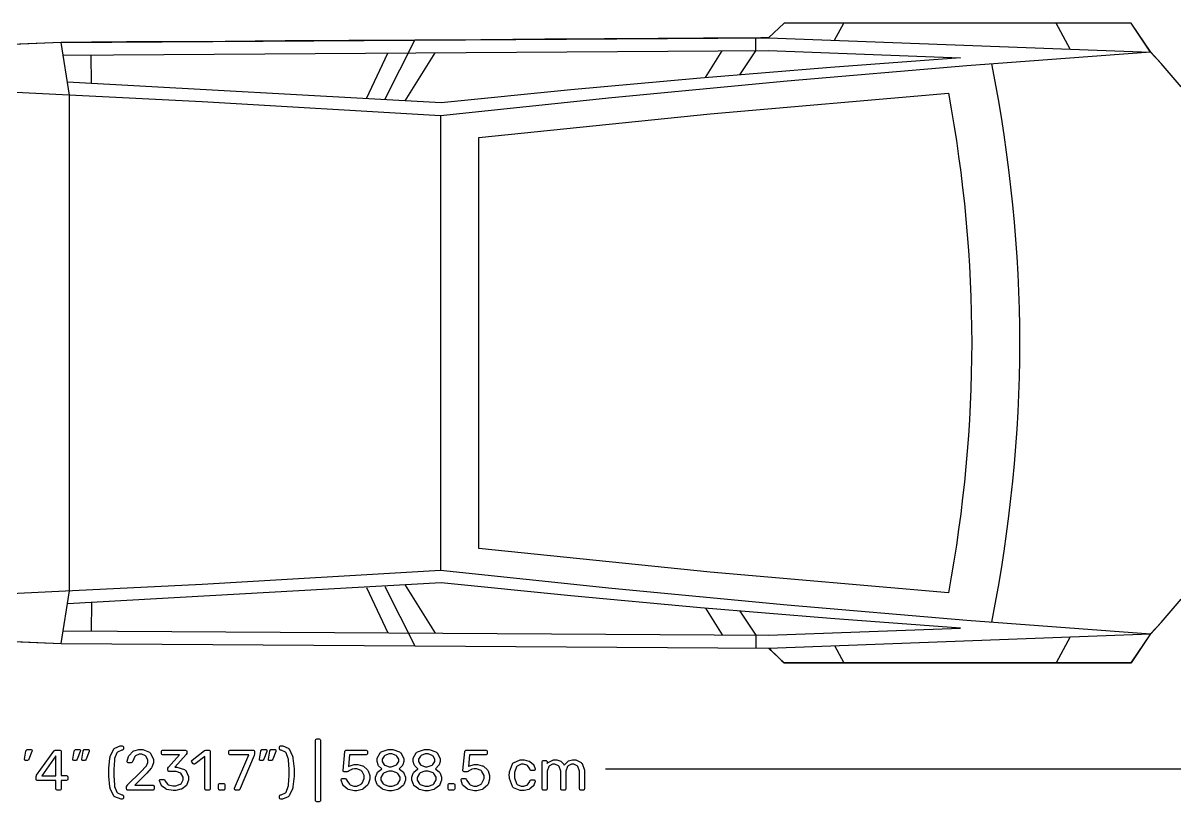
# Model space of a CAD drawing. Header units: millimetres. Extents: x 1207 to 16421, y -1609 to 10563.
# Drawn here: x 10348 to 11170, y 384 to 940 of the extents above; entities that cross this region are included whole.
import ezdxf

# ---------------------------------------------------------------- set-up
doc = ezdxf.new("R2010")
doc.units = ezdxf.units.MM
doc.layers.add('blueprint import', color=6, linetype='Continuous')

msp = doc.modelspace()

# ---------------------------------------------------------------- linework, layer by layer
at = {"layer": 'blueprint import'}
for points in [[(11174.232, 894.082), (11167.116, 902.389), (11159.847, 910.649), (11152.434, 918.863), (11138.399, 939.553), (10891.028, 939.553), (10879.989, 928.995), (10878.564, 928.995), (10874.309, 928.963), (10858.295, 928.865), (10833.423, 928.702), (10801.157, 928.489), (10762.979, 928.242), (10720.359, 927.97), (10674.792, 927.677), (10627.753, 927.369), (10580.7, 927.064), (10535.135, 926.769), (10492.527, 926.498), (10454.349, 926.25), (10422.085, 926.039), (10397.21, 925.872), (10381.198, 925.779), (10375.543, 925.731), (10375.543, 925.731), (10297.736, 922.503)], [(10375.543, 925.685), (10879.965, 928.971), (11152.41, 918.839), (11138.399, 939.54), (10891.028, 939.54), (10879.989, 928.971)], [(10927.004, 927.227), (10933.698, 939.54)], [(11095.119, 920.959), (11085.033, 939.54)], [(10859.403, 902.685), (10870.962, 919.782), (10870.962, 928.902)], [(9902.354, 516.47), (10375.543, 496.98), (10381.446, 534.523), (10381.446, 888.155), (10375.543, 925.685), (9902.354, 906.208)], [(10606.39, 885.031), (10627.753, 927.345)], [(11174.221, 894.082), (11167.092, 902.389), (11159.821, 910.649), (11152.41, 918.839), (11021.389, 908.998), (10893.315, 898.137), (10768.128, 886.256), (10645.901, 873.342), (10476.103, 883.455), (10295.566, 892.314)], [(10376.965, 916.6), (10879.834, 919.852), (11016.82, 914.763), (10924.035, 907.928), (10831.394, 900.28), (10738.883, 891.819), (10646.49, 882.523), (10379.969, 897.45)], [(10397.093, 896.616), (10396.962, 916.73)], [(10593.204, 885.822), (10608.381, 918.084)], [(10620.848, 884.123), (10642.142, 918.32)], [(10835.036, 900.597), (10846.867, 919.628)], [(11039.24, 512.252), (11041.634, 524.931), (11043.897, 537.574), (11045.984, 550.171), (11047.926, 562.755), (11049.718, 575.305), (11051.344, 587.819), (11052.815, 600.31), (11054.124, 612.777), (11055.302, 625.196), (11056.303, 637.593), (11057.154, 649.951), (11057.86, 662.301), (11058.403, 674.603), (11058.792, 686.872), (11059.016, 699.137), (11059.109, 711.345), (11059.016, 723.54), (11058.792, 735.805), (11058.403, 748.074), (11057.86, 760.376), (11057.154, 772.726), (11056.303, 785.084), (11055.302, 797.483), (11054.124, 809.902), (11052.815, 822.369), (11051.344, 834.858), (11049.718, 847.362), (11047.926, 859.922), (11045.984, 872.508), (11043.897, 885.105), (11041.634, 897.746), (11039.24, 910.412)], [(10645.901, 873.342), (10645.901, 549.335)], [(10295.566, 530.374), (10476.103, 539.225), (10645.901, 549.335), (10768.128, 536.421), (10893.315, 524.543), (11021.389, 513.678), (11152.41, 503.839), (11159.821, 512.028), (11167.092, 520.288), (11174.221, 528.595)], [(10376.965, 506.078), (10879.834, 502.825), (11016.82, 507.915), (10924.035, 514.75), (10831.394, 522.397), (10738.883, 530.859), (10646.49, 540.154), (10379.969, 525.225)], [(10593.204, 536.844), (10608.381, 504.593)], [(10606.39, 537.646), (10627.753, 495.331)], [(10620.848, 538.541), (10642.142, 504.357)], [(10297.712, 500.197), (10375.517, 496.98), (10879.943, 493.705), (10880.364, 493.705), (10881.674, 492.055), (10885.479, 488.426), (10889.274, 484.797), (10891.007, 483.135), (10891.007, 483.135), (11138.399, 483.135), (11152.434, 503.839), (11159.847, 512.051), (11167.116, 520.312), (11174.232, 528.619)], [(10397.093, 526.085), (10396.962, 505.948)], [(10835.036, 522.08), (10846.867, 503.049)], [(10859.403, 519.993), (10870.962, 502.896), (10870.962, 493.775)], [(10375.543, 496.98), (10879.965, 493.705), (11152.41, 503.839), (11138.399, 483.135), (10891.028, 483.135), (10879.989, 493.705)], [(11095.119, 501.718), (11085.033, 483.135)], [(10927.004, 495.449), (10933.698, 483.135)], [(11225.395, 407.415), (10763.745, 407.415)]]:
    msp.add_lwpolyline(points, dxfattribs=at)
for points in [[(11008.227, 533.05), (10838.181, 547.956), (10673.341, 564.675), (10673.341, 858), (10838.181, 874.721), (11008.227, 889.629), (11010.232, 878.268), (11012.117, 866.933), (11013.859, 855.645), (11015.486, 844.356), (11016.982, 833.114), (11018.316, 821.907), (11019.552, 810.713), (11020.646, 799.555), (11021.613, 788.433), (11022.451, 777.343), (11023.157, 766.256), (11023.746, 755.213), (11024.195, 744.198), (11024.512, 733.227), (11024.714, 722.281), (11024.784, 711.345), (11024.714, 700.399), (11024.512, 689.45), (11024.195, 678.48), (11023.746, 667.464), (11023.157, 656.422), (11022.451, 645.358), (11021.613, 634.244), (11020.646, 623.111), (11019.552, 611.965), (11018.316, 600.781), (11016.982, 589.563), (11015.486, 578.321), (11013.859, 567.056), (11012.117, 555.744), (11010.232, 544.409), (11008.227, 533.05)], [(10557.18, 384.201), (10557.135, 384.249), (10556.933, 384.732), (10556.933, 384.885), (10556.933, 427.953), (10556.933, 428.13), (10557.135, 428.602), (10557.18, 428.637), (10557.217, 428.684), (10557.678, 428.908), (10557.841, 428.908), (10559.361, 428.908), (10559.528, 428.908), (10559.987, 428.684), (10560.034, 428.637), (10560.08, 428.602), (10560.306, 428.118), (10560.306, 427.953), (10560.306, 384.885), (10560.306, 384.72), (10560.08, 384.249), (10560.034, 384.201), (10559.987, 384.166), (10559.515, 383.931), (10559.361, 383.931), (10557.841, 383.931), (10557.678, 383.931), (10557.217, 384.166), (10557.18, 384.201)], [(10349.545, 413.813), (10349.512, 413.86), (10349.415, 414.39), (10349.428, 414.45), (10350.336, 420.153), (10350.359, 420.353), (10351.183, 421.331), (10351.467, 421.331), (10354.069, 421.331), (10354.188, 421.331), (10354.508, 421.166), (10354.543, 421.131), (10354.564, 421.095), (10354.718, 420.742), (10354.718, 420.624), (10354.718, 420.471), (10354.625, 420.023), (10354.612, 419.976), (10352.479, 414.473), (10352.444, 414.402), (10352.067, 413.848), (10352.034, 413.801), (10351.986, 413.766), (10351.467, 413.566), (10351.3, 413.566), (10350.04, 413.566), (10349.981, 413.577), (10349.558, 413.778), (10349.545, 413.813)], [(10371.983, 392.662), (10371.933, 392.709), (10371.712, 393.192), (10371.712, 393.345), (10371.712, 399.296), (10358.478, 399.296), (10358.302, 399.296), (10357.839, 399.532), (10357.796, 399.567), (10357.746, 399.614), (10357.525, 400.085), (10357.525, 400.239), (10357.525, 401.759), (10357.525, 402.065), (10357.9, 402.878), (10357.983, 402.984), (10370.239, 420.247), (10370.276, 420.306), (10370.778, 420.718), (10370.851, 420.742), (10370.908, 420.777), (10371.544, 420.919), (10371.759, 420.919), (10374.515, 420.919), (10374.691, 420.919), (10375.176, 420.718), (10375.221, 420.671), (10375.258, 420.636), (10375.469, 420.141), (10375.469, 419.976), (10375.469, 402.713), (10379.183, 402.713), (10379.346, 402.713), (10379.806, 402.489), (10379.852, 402.442), (10379.9, 402.395), (10380.123, 401.924), (10380.123, 401.759), (10380.123, 400.227), (10380.123, 400.062), (10379.9, 399.591), (10379.852, 399.544), (10379.806, 399.508), (10379.333, 399.272), (10379.183, 399.272), (10375.469, 399.272), (10375.469, 393.322), (10375.469, 393.157), (10375.234, 392.686), (10375.197, 392.638), (10375.152, 392.603), (10374.67, 392.368), (10374.515, 392.368), (10372.643, 392.368), (10372.569, 392.379), (10372.031, 392.627), (10371.983, 392.662)], [(10383.931, 413.813), (10383.894, 413.86), (10383.813, 414.367), (10383.837, 414.426), (10384.743, 420.129), (10384.767, 420.33), (10385.592, 421.308), (10385.872, 421.308), (10388.479, 421.308), (10388.598, 421.308), (10388.913, 421.142), (10388.95, 421.107), (10388.974, 421.072), (10389.137, 420.718), (10389.137, 420.6), (10389.137, 420.447), (10389.033, 419.999), (10389.02, 419.952), (10386.9, 414.45), (10386.865, 414.379), (10386.476, 413.825), (10386.442, 413.778), (10386.392, 413.743), (10385.885, 413.542), (10385.723, 413.542), (10384.45, 413.542), (10384.389, 413.554), (10383.955, 413.778), (10383.931, 413.813)], [(10390.305, 413.813), (10390.268, 413.86), (10390.199, 414.367), (10390.223, 414.426), (10391.131, 420.129), (10391.152, 420.33), (10391.98, 421.308), (10392.262, 421.308), (10394.853, 421.308), (10394.971, 421.308), (10395.301, 421.142), (10395.336, 421.107), (10395.359, 421.072), (10395.514, 420.718), (10395.514, 420.6), (10395.514, 420.447), (10395.409, 419.999), (10395.396, 419.952), (10393.277, 414.45), (10393.24, 414.379), (10392.862, 413.825), (10392.827, 413.778), (10392.779, 413.743), (10392.262, 413.542), (10392.097, 413.542), (10390.835, 413.542), (10390.774, 413.554), (10390.34, 413.778), (10390.305, 413.813)], [(10413.319, 387.913), (10412.965, 388.243), (10410.5, 393.357), (10410.361, 394.04), (10410.209, 394.736), (10409.453, 402.442), (10409.453, 404.999), (10409.453, 407.733), (10410.209, 415.239), (10410.361, 415.922), (10410.5, 416.618), (10412.965, 421.708), (10413.319, 422.026), (10413.66, 422.356), (10417.572, 423.994), (10418.881, 423.994), (10419.044, 423.994), (10419.518, 423.77), (10419.563, 423.723), (10419.598, 423.688), (10419.835, 423.216), (10419.835, 423.051), (10419.835, 421.72), (10419.835, 421.567), (10419.622, 421.131), (10419.587, 421.084), (10419.542, 421.036), (10419.153, 420.812), (10419.022, 420.812), (10418.634, 420.812), (10415.617, 419.504), (10415.402, 419.245), (10415.18, 418.998), (10413.614, 414.885), (10413.517, 414.32), (10413.423, 413.754), (10412.954, 407.179), (10412.954, 404.976), (10412.954, 402.631), (10413.423, 396.15), (10413.517, 395.584), (10413.614, 395.019), (10415.18, 390.906), (10415.402, 390.647), (10415.617, 390.4), (10418.634, 389.103), (10419.022, 389.091), (10419.164, 389.091), (10419.542, 388.868), (10419.587, 388.821), (10419.622, 388.785), (10419.835, 388.337), (10419.835, 388.184), (10419.835, 386.853), (10419.835, 386.688), (10419.598, 386.216), (10419.563, 386.169), (10419.518, 386.134), (10419.036, 385.898), (10418.881, 385.898), (10418.288, 385.91), (10413.66, 387.595), (10413.319, 387.913)], [(10422.367, 392.662), (10422.319, 392.709), (10422.096, 393.192), (10422.096, 393.345), (10422.096, 394.571), (10422.096, 395.019), (10422.934, 396.209), (10423.11, 396.35), (10431.984, 405.2), (10432.48, 405.636), (10435.942, 409.112), (10436.142, 409.383), (10436.331, 409.654), (10437.273, 412.058), (10437.273, 412.847), (10437.273, 413.801), (10436.152, 416.406), (10435.942, 416.629), (10435.707, 416.853), (10432.949, 417.984), (10432.03, 417.984), (10431.064, 417.984), (10428.401, 416.794), (10428.166, 416.559), (10427.919, 416.323), (10426.468, 413.142), (10426.422, 412.729), (10426.409, 412.658), (10426.057, 412.081), (10426.01, 412.034), (10425.951, 411.987), (10425.501, 411.787), (10425.36, 411.787), (10423.405, 411.787), (10423.251, 411.787), (10422.839, 411.999), (10422.806, 412.034), (10422.756, 412.081), (10422.545, 412.47), (10422.545, 412.599), (10422.558, 412.965), (10423.512, 416.453), (10423.699, 416.783), (10423.877, 417.124), (10426.539, 419.87), (10426.894, 420.082), (10427.235, 420.306), (10430.829, 421.378), (10432.03, 421.378), (10433.739, 421.378), (10438.5, 419.399), (10438.889, 418.998), (10439.267, 418.609), (10441.198, 414.379), (10441.198, 412.965), (10441.198, 411.81), (10440.151, 408.687), (10439.949, 408.346), (10439.736, 408.004), (10436.498, 404.386), (10436.059, 403.998), (10428.023, 395.855), (10440.857, 395.855), (10441.022, 395.855), (10441.504, 395.655), (10441.55, 395.608), (10441.587, 395.573), (10441.797, 395.077), (10441.797, 394.901), (10441.797, 393.369), (10441.797, 393.204), (10441.574, 392.732), (10441.528, 392.686), (10441.48, 392.65), (10441.011, 392.414), (10440.857, 392.414), (10423.027, 392.414), (10422.862, 392.414), (10422.404, 392.627), (10422.367, 392.662)], [(10450.448, 393.051), (10450.059, 393.227), (10447.112, 395.478), (10446.914, 395.761), (10446.699, 396.044), (10445.639, 398.931), (10445.628, 399.225), (10445.628, 399.379), (10445.828, 399.779), (10445.876, 399.814), (10445.911, 399.862), (10446.334, 400.038), (10446.489, 400.038), (10448.315, 400.038), (10448.491, 400.038), (10448.997, 399.897), (10449.047, 399.862), (10449.082, 399.838), (10449.46, 399.225), (10449.492, 399.131), (10449.577, 398.79), (10451.508, 396.35), (10451.803, 396.197), (10452.099, 396.056), (10455.007, 395.337), (10455.986, 395.337), (10457.153, 395.337), (10460.358, 396.515), (10460.652, 396.739), (10460.934, 396.975), (10462.374, 399.803), (10462.374, 400.745), (10462.374, 401.676), (10460.854, 404.469), (10457.435, 405.718), (10456.303, 405.718), (10452.485, 405.718), (10452.309, 405.718), (10451.84, 405.954), (10451.803, 405.989), (10451.755, 406.036), (10451.532, 406.519), (10451.532, 406.672), (10451.532, 407.733), (10451.532, 408.004), (10451.897, 408.723), (10451.979, 408.794), (10459.922, 417.596), (10447.868, 417.596), (10447.692, 417.596), (10447.229, 417.808), (10447.186, 417.843), (10447.136, 417.89), (10446.914, 418.35), (10446.914, 418.503), (10446.914, 419.976), (10446.914, 420.164), (10447.136, 420.659), (10447.186, 420.695), (10447.229, 420.742), (10447.701, 420.966), (10447.868, 420.966), (10463.999, 420.966), (10464.166, 420.966), (10464.648, 420.742), (10464.694, 420.695), (10464.741, 420.659), (10464.965, 420.153), (10464.965, 419.976), (10464.965, 418.633), (10464.965, 418.409), (10464.624, 417.796), (10464.563, 417.713), (10456.623, 408.794), (10457.281, 408.794), (10457.965, 408.782), (10463.445, 406.99), (10463.857, 406.649), (10464.259, 406.319), (10466.286, 402.112), (10466.286, 400.698), (10466.286, 399.544), (10465.176, 396.409), (10464.965, 396.079), (10464.741, 395.761), (10461.677, 393.298), (10461.288, 393.122), (10460.888, 392.945), (10457.177, 392.073), (10455.939, 392.073), (10455.409, 392.061), (10450.826, 392.874), (10450.448, 393.051)], [(10478.092, 392.662), (10478.044, 392.709), (10477.845, 393.192), (10477.845, 393.345), (10477.845, 416.311), (10471.01, 411.056), (10470.962, 411.02), (10470.538, 410.808), (10470.397, 410.808), (10470.219, 410.808), (10469.75, 411.162), (10469.7, 411.221), (10468.723, 412.482), (10468.69, 412.529), (10468.525, 412.918), (10468.525, 413.047), (10468.525, 413.236), (10468.853, 413.731), (10468.925, 413.778), (10477.773, 420.6), (10477.845, 420.648), (10478.587, 420.895), (10478.835, 420.895), (10480.766, 420.895), (10480.931, 420.895), (10481.389, 420.671), (10481.437, 420.624), (10481.487, 420.589), (10481.708, 420.117), (10481.708, 419.952), (10481.708, 393.322), (10481.708, 393.157), (10481.487, 392.686), (10481.437, 392.638), (10481.389, 392.603), (10480.92, 392.368), (10480.766, 392.368), (10478.774, 392.368), (10478.694, 392.379), (10478.125, 392.627), (10478.092, 392.662)], [(10499.29, 392.662), (10499.242, 392.709), (10499.066, 393.157), (10499.066, 393.298), (10499.16, 393.663), (10509.342, 417.49), (10495.895, 417.49), (10495.717, 417.49), (10495.259, 417.713), (10495.224, 417.761), (10495.179, 417.808), (10494.944, 418.279), (10494.944, 418.432), (10494.944, 419.952), (10494.944, 420.141), (10495.155, 420.636), (10495.203, 420.671), (10495.235, 420.718), (10495.73, 420.942), (10495.895, 420.942), (10512.5, 420.942), (10512.665, 420.942), (10513.136, 420.718), (10513.184, 420.671), (10513.216, 420.636), (10513.431, 420.129), (10513.431, 419.952), (10513.431, 418.574), (10513.431, 418.185), (10513.16, 417.124), (10513.112, 416.983), (10503.048, 393.451), (10503.013, 393.381), (10502.635, 392.78), (10502.589, 392.732), (10502.541, 392.697), (10502.046, 392.438), (10501.894, 392.438), (10499.857, 392.438), (10499.796, 392.438), (10499.327, 392.627), (10499.29, 392.662)], [(10517, 413.813), (10516.963, 413.86), (10516.894, 414.367), (10516.92, 414.426), (10517.827, 420.129), (10517.847, 420.33), (10518.674, 421.308), (10518.957, 421.308), (10521.55, 421.308), (10521.667, 421.308), (10521.995, 421.142), (10522.032, 421.107), (10522.056, 421.072), (10522.21, 420.718), (10522.21, 420.6), (10522.21, 420.447), (10522.104, 419.999), (10522.091, 419.952), (10519.971, 414.45), (10519.934, 414.379), (10519.558, 413.825), (10519.522, 413.778), (10519.474, 413.743), (10518.957, 413.542), (10518.792, 413.542), (10517.53, 413.542), (10517.471, 413.554), (10517.024, 413.778), (10517, 413.813)], [(10523.409, 413.813), (10523.375, 413.86), (10523.292, 414.367), (10523.316, 414.426), (10524.224, 420.129), (10524.245, 420.33), (10525.073, 421.308), (10525.355, 421.308), (10527.959, 421.308), (10528.077, 421.308), (10528.394, 421.142), (10528.431, 421.107), (10528.455, 421.072), (10528.607, 420.718), (10528.607, 420.6), (10528.607, 420.447), (10528.513, 419.999), (10528.502, 419.952), (10526.37, 414.45), (10526.333, 414.379), (10525.957, 413.825), (10525.92, 413.778), (10525.874, 413.743), (10525.368, 413.542), (10525.201, 413.542), (10523.928, 413.542), (10523.859, 413.554), (10523.435, 413.778), (10523.409, 413.813)], [(10531.458, 386.193), (10531.411, 386.24), (10531.187, 386.723), (10531.187, 386.876), (10531.187, 388.208), (10531.187, 388.373), (10531.389, 388.797), (10531.435, 388.844), (10531.471, 388.891), (10531.86, 389.115), (10532.001, 389.115), (10532.379, 389.127), (10535.383, 390.423), (10535.607, 390.671), (10535.817, 390.93), (10537.399, 395.066), (10537.503, 395.631), (10537.596, 396.209), (10538.07, 402.808), (10538.07, 404.999), (10538.07, 407.344), (10537.596, 413.778), (10537.503, 414.344), (10537.399, 414.909), (10535.817, 419.021), (10535.607, 419.269), (10535.383, 419.528), (10532.379, 420.836), (10532.001, 420.836), (10531.86, 420.836), (10531.471, 421.06), (10531.435, 421.107), (10531.389, 421.154), (10531.187, 421.59), (10531.187, 421.732), (10531.187, 423.075), (10531.187, 423.252), (10531.411, 423.711), (10531.458, 423.747), (10531.506, 423.794), (10531.941, 424.017), (10532.095, 424.017), (10533.485, 424.017), (10537.305, 422.38), (10537.657, 422.05), (10537.998, 421.732), (10540.472, 416.641), (10540.626, 415.946), (10540.767, 415.263), (10541.534, 407.591), (10541.534, 405.023), (10541.534, 402.289), (10540.78, 394.759), (10540.626, 394.064), (10540.472, 393.381), (10537.998, 388.267), (10537.657, 387.937), (10537.305, 387.618), (10533.391, 385.969), (10532.095, 385.969), (10532.025, 385.957), (10531.506, 386.158), (10531.458, 386.193)], [(10579.853, 393.098), (10579.475, 393.286), (10576.637, 395.678), (10576.435, 395.973), (10576.237, 396.268), (10575.186, 399.437), (10575.175, 399.768), (10575.175, 399.862), (10575.175, 399.991), (10575.377, 400.345), (10575.422, 400.38), (10575.457, 400.415), (10575.848, 400.58), (10575.989, 400.58), (10577.979, 400.58), (10578.25, 400.58), (10579.041, 399.826), (10579.086, 399.673), (10579.18, 399.308), (10581.065, 396.586), (10581.35, 396.397), (10581.621, 396.221), (10584.273, 395.313), (10585.157, 395.313), (10586.299, 395.313), (10589.433, 396.727), (10589.738, 397.01), (10590.046, 397.293), (10591.579, 400.58), (10591.579, 401.664), (10591.579, 402.76), (10590.046, 405.741), (10589.738, 406.013), (10589.433, 406.284), (10586.215, 407.615), (10585.157, 407.615), (10584.568, 407.615), (10582.942, 407.332), (10582.8, 407.262), (10582.646, 407.203), (10581.115, 406.319), (10580.961, 406.189), (10580.867, 406.131), (10580.135, 405.647), (10580.077, 405.612), (10580.018, 405.588), (10579.499, 405.423), (10579.334, 405.423), (10577.392, 405.423), (10577.225, 405.423), (10576.78, 405.659), (10576.73, 405.694), (10576.671, 405.741), (10576.471, 406.272), (10576.484, 406.331), (10577.757, 419.881), (10577.768, 420.058), (10578.511, 420.895), (10578.769, 420.895), (10592.863, 420.895), (10593.039, 420.895), (10593.521, 420.695), (10593.569, 420.648), (10593.606, 420.612), (10593.816, 420.117), (10593.816, 419.952), (10593.816, 418.432), (10593.816, 418.267), (10593.582, 417.82), (10593.545, 417.772), (10593.499, 417.737), (10593.015, 417.525), (10592.863, 417.525), (10581.15, 417.525), (10580.42, 409.336), (10580.748, 409.571), (10584.438, 410.714), (10585.674, 410.714), (10586.912, 410.714), (10590.27, 409.819), (10590.645, 409.63), (10591.01, 409.453), (10593.981, 406.837), (10594.205, 406.484), (10594.418, 406.142), (10595.513, 402.713), (10595.513, 401.558), (10595.513, 400.262), (10594.418, 396.739), (10594.205, 396.374), (10593.981, 396.02), (10590.917, 393.263), (10590.528, 393.074), (10590.139, 392.886), (10586.406, 391.943), (10585.168, 391.943), (10584.649, 391.967), (10580.218, 392.921), (10579.853, 393.098)], [(10604.813, 393.051), (10604.411, 393.227), (10601.253, 395.714), (10601.029, 396.032), (10600.803, 396.362), (10599.696, 399.544), (10599.696, 400.604), (10599.696, 401.664), (10600.697, 404.516), (10600.899, 404.811), (10601.086, 405.117), (10603.786, 407.438), (10604.127, 407.591), (10603.855, 407.757), (10601.746, 409.819), (10601.594, 410.066), (10601.44, 410.325), (10600.697, 412.835), (10600.697, 413.66), (10600.697, 415.062), (10602.891, 418.915), (10603.336, 419.245), (10603.775, 419.599), (10608.677, 421.308), (10610.314, 421.308), (10612.045, 421.308), (10616.806, 419.611), (10617.256, 419.269), (10617.69, 418.939), (10619.882, 414.98), (10619.882, 413.66), (10619.882, 412.776), (10619.128, 410.349), (10618.974, 410.09), (10618.822, 409.83), (10616.748, 407.745), (10616.489, 407.58), (10616.817, 407.415), (10619.517, 405.094), (10619.717, 404.787), (10619.903, 404.493), (10620.918, 401.523), (10620.918, 400.533), (10620.918, 399.402), (10619.799, 396.327), (10619.586, 395.997), (10619.352, 395.678), (10616.205, 393.204), (10615.805, 393.027), (10615.403, 392.85), (10611.563, 391.991), (10610.29, 391.991), (10608.911, 391.991), (10605.21, 392.874), (10604.813, 393.051)], [(10630.628, 393.051), (10630.213, 393.227), (10627.069, 395.714), (10626.845, 396.032), (10626.61, 396.362), (10625.516, 399.544), (10625.516, 400.604), (10625.516, 401.664), (10626.517, 404.516), (10626.714, 404.811), (10626.906, 405.117), (10629.603, 407.438), (10629.946, 407.591), (10629.675, 407.757), (10627.564, 409.819), (10627.412, 410.066), (10627.257, 410.325), (10626.504, 412.835), (10626.504, 413.66), (10626.504, 415.062), (10628.706, 418.915), (10629.156, 419.245), (10629.59, 419.599), (10634.479, 421.308), (10636.119, 421.308), (10637.852, 421.308), (10642.624, 419.611), (10643.071, 419.269), (10643.508, 418.939), (10645.686, 414.98), (10645.686, 413.66), (10645.686, 412.776), (10644.933, 410.349), (10644.791, 410.09), (10644.639, 409.83), (10642.552, 407.745), (10642.294, 407.58), (10642.637, 407.415), (10645.334, 405.094), (10645.536, 404.787), (10645.723, 404.493), (10646.735, 401.523), (10646.735, 400.533), (10646.735, 399.402), (10645.606, 396.327), (10645.393, 395.997), (10645.167, 395.678), (10642.022, 393.204), (10641.623, 393.027), (10641.221, 392.85), (10637.368, 391.991), (10636.097, 391.991), (10634.727, 391.991), (10631.028, 392.874), (10630.628, 393.051)], [(10665.379, 393.098), (10665.001, 393.286), (10662.147, 395.678), (10661.96, 395.973), (10661.758, 396.268), (10660.701, 399.437), (10660.688, 399.768), (10660.688, 399.862), (10660.688, 399.991), (10660.898, 400.345), (10660.946, 400.38), (10660.983, 400.415), (10661.372, 400.58), (10661.511, 400.58), (10663.494, 400.58), (10663.761, 400.58), (10664.565, 399.826), (10664.612, 399.673), (10664.706, 399.308), (10666.591, 396.586), (10666.875, 396.397), (10667.147, 396.221), (10669.786, 395.313), (10670.67, 395.313), (10671.81, 395.313), (10674.955, 396.727), (10675.263, 397.01), (10675.572, 397.293), (10677.088, 400.58), (10677.088, 401.664), (10677.088, 402.76), (10675.572, 405.741), (10675.263, 406.013), (10674.955, 406.284), (10671.741, 407.615), (10670.67, 407.615), (10670.079, 407.615), (10668.452, 407.332), (10668.311, 407.262), (10668.159, 407.203), (10666.639, 406.319), (10666.485, 406.189), (10666.391, 406.131), (10665.646, 405.647), (10665.601, 405.612), (10665.542, 405.588), (10665.023, 405.423), (10664.86, 405.423), (10662.914, 405.423), (10662.751, 405.423), (10662.301, 405.659), (10662.254, 405.694), (10662.195, 405.741), (10661.997, 406.272), (10662.006, 406.331), (10663.268, 419.881), (10663.292, 420.058), (10664.032, 420.895), (10664.293, 420.895), (10678.387, 420.895), (10678.552, 420.895), (10679.034, 420.695), (10679.082, 420.648), (10679.116, 420.612), (10679.329, 420.117), (10679.329, 419.952), (10679.329, 418.432), (10679.329, 418.267), (10679.103, 417.82), (10679.058, 417.772), (10679.01, 417.737), (10678.539, 417.525), (10678.387, 417.525), (10666.66, 417.525), (10665.942, 409.336), (10666.263, 409.571), (10669.949, 410.714), (10671.185, 410.714), (10672.425, 410.714), (10675.796, 409.819), (10676.171, 409.63), (10676.536, 409.453), (10679.492, 406.837), (10679.718, 406.484), (10679.931, 406.142), (10681.026, 402.713), (10681.026, 401.558), (10681.026, 400.262), (10679.931, 396.739), (10679.718, 396.374), (10679.492, 396.02), (10676.443, 393.263), (10676.054, 393.074), (10675.665, 392.886), (10671.93, 391.943), (10670.692, 391.943), (10670.172, 391.967), (10665.744, 392.921), (10665.379, 393.098)], [(10361.777, 402.619), (10371.759, 402.619), (10371.759, 416.783), (10361.777, 402.619)], [(10614.519, 410.337), (10614.804, 410.549), (10616.241, 412.835), (10616.241, 413.589), (10616.241, 414.426), (10614.828, 416.712), (10614.543, 416.924), (10614.261, 417.136), (10611.303, 418.161), (10610.325, 418.161), (10609.265, 418.161), (10606.366, 417.136), (10606.094, 416.924), (10605.814, 416.712), (10604.422, 414.379), (10604.422, 413.589), (10604.422, 412.765), (10605.814, 410.479), (10606.094, 410.266), (10606.366, 410.066), (10609.337, 409.017), (10610.325, 409.017), (10610.736, 409.029), (10614.239, 410.137), (10614.519, 410.337)], [(10640.326, 410.337), (10640.61, 410.549), (10642.046, 412.835), (10642.046, 413.589), (10642.046, 414.426), (10640.634, 416.712), (10640.35, 416.924), (10640.067, 417.136), (10637.12, 418.161), (10636.143, 418.161), (10635.083, 418.161), (10632.183, 417.136), (10631.912, 416.924), (10631.63, 416.712), (10630.24, 414.379), (10630.24, 413.589), (10630.24, 412.765), (10631.63, 410.479), (10631.912, 410.266), (10632.183, 410.066), (10635.152, 409.017), (10636.143, 409.017), (10636.555, 409.029), (10640.041, 410.137), (10640.326, 410.337)], [(10697.665, 394.477), (10697.252, 394.889), (10695.119, 400.639), (10695.106, 401.37), (10695.058, 403.008), (10695.106, 404.634), (10695.119, 405.376), (10697.252, 411.127), (10697.665, 411.539), (10698.066, 411.951), (10702.871, 414.002), (10704.476, 414.002), (10705.714, 414.002), (10709.082, 413.142), (10709.423, 412.965), (10709.756, 412.788), (10712.264, 410.643), (10712.427, 410.384), (10712.594, 410.125), (10713.502, 407.544), (10713.526, 407.285), (10713.526, 407.226), (10713.3, 406.684), (10713.255, 406.625), (10713.194, 406.59), (10712.723, 406.331), (10712.57, 406.331), (10710.779, 406.331), (10710.627, 406.331), (10710.201, 406.484), (10710.166, 406.508), (10710.131, 406.543), (10709.788, 407.108), (10709.764, 407.191), (10709.636, 407.533), (10707.964, 409.877), (10707.751, 410.019), (10707.525, 410.16), (10705.264, 410.856), (10704.508, 410.856), (10703.483, 410.856), (10700.692, 409.548), (10700.447, 409.276), (10700.186, 409.017), (10698.829, 404.976), (10698.82, 404.434), (10698.772, 403.008), (10698.82, 401.582), (10698.829, 401.04), (10700.186, 397.01), (10700.447, 396.739), (10700.692, 396.48), (10703.555, 395.148), (10704.508, 395.148), (10705.323, 395.148), (10707.562, 395.855), (10707.773, 395.997), (10707.975, 396.138), (10709.647, 398.495), (10709.764, 398.825), (10709.788, 398.907), (10710.131, 399.473), (10710.166, 399.496), (10710.201, 399.532), (10710.627, 399.673), (10710.779, 399.673), (10712.57, 399.673), (10712.736, 399.673), (10713.194, 399.449), (10713.255, 399.39), (10713.3, 399.343), (10713.526, 398.801), (10713.526, 398.73), (10713.513, 398.483), (10712.594, 395.938), (10712.427, 395.678), (10712.264, 395.419), (10709.756, 393.251), (10709.423, 393.074), (10709.082, 392.898), (10705.616, 392.014), (10704.476, 392.014), (10702.766, 392.014), (10698.066, 394.064), (10697.665, 394.477)], [(10718.65, 392.662), (10718.602, 392.709), (10718.38, 393.192), (10718.38, 393.345), (10718.38, 412.647), (10718.38, 412.823), (10718.602, 413.283), (10718.65, 413.318), (10718.695, 413.365), (10719.169, 413.589), (10719.332, 413.589), (10721.054, 413.589), (10721.217, 413.589), (10721.666, 413.365), (10721.712, 413.318), (10721.749, 413.283), (10721.96, 412.812), (10721.96, 412.647), (10721.96, 411.268), (10722.329, 411.727), (10726.51, 414.002), (10727.911, 414.002), (10728.869, 414.002), (10731.742, 413.071), (10733.944, 410.879), (10734.264, 410.243), (10734.426, 410.526), (10736.737, 412.812), (10737.044, 412.977), (10737.339, 413.153), (10740.156, 414.002), (10741.096, 414.002), (10742.452, 414.002), (10746.2, 412.104), (10746.554, 411.716), (10746.895, 411.339), (10748.674, 406.672), (10748.674, 405.105), (10748.674, 393.345), (10748.674, 393.181), (10748.451, 392.709), (10748.403, 392.662), (10748.355, 392.627), (10747.884, 392.391), (10747.73, 392.391), (10745.988, 392.391), (10745.812, 392.391), (10745.351, 392.627), (10745.306, 392.662), (10745.258, 392.709), (10745.034, 393.192), (10745.034, 393.345), (10745.034, 404.752), (10745.034, 405.918), (10743.913, 409.182), (10743.701, 409.406), (10743.466, 409.642), (10740.968, 410.808), (10740.143, 410.808), (10739.296, 410.808), (10737.009, 409.607), (10736.774, 409.359), (10736.535, 409.123), (10735.371, 405.848), (10735.371, 404.752), (10735.371, 393.345), (10735.371, 393.181), (10735.148, 392.709), (10735.1, 392.662), (10735.052, 392.627), (10734.581, 392.391), (10734.426, 392.391), (10732.639, 392.391), (10732.461, 392.391), (10732.003, 392.627), (10731.955, 392.662), (10731.905, 392.709), (10731.683, 393.192), (10731.683, 393.345), (10731.683, 404.752), (10731.683, 405.918), (10730.502, 409.147), (10730.28, 409.383), (10730.044, 409.63), (10727.607, 410.808), (10726.805, 410.808), (10725.956, 410.808), (10723.671, 409.63), (10723.434, 409.383), (10723.187, 409.147), (10722.031, 405.883), (10722.031, 404.787), (10722.031, 393.345), (10722.031, 393.181), (10721.797, 392.709), (10721.749, 392.662), (10721.703, 392.627), (10721.23, 392.391), (10721.076, 392.391), (10719.288, 392.391), (10719.227, 392.403), (10718.695, 392.627), (10718.65, 392.662)], [(10615.145, 396.645), (10615.464, 396.892), (10617.102, 399.649), (10617.102, 400.557), (10617.102, 401.547), (10615.464, 404.245), (10615.145, 404.481), (10614.815, 404.728), (10611.446, 405.942), (10610.325, 405.942), (10609.111, 405.942), (10605.79, 404.728), (10605.469, 404.481), (10605.141, 404.245), (10603.538, 401.488), (10603.538, 400.557), (10603.538, 399.579), (10605.154, 396.892), (10605.469, 396.645), (10605.79, 396.409), (10609.183, 395.172), (10610.325, 395.172), (10611.526, 395.172), (10614.815, 396.409), (10615.145, 396.645)], [(10640.962, 396.645), (10641.279, 396.892), (10642.906, 399.649), (10642.906, 400.557), (10642.906, 401.547), (10641.279, 404.245), (10640.962, 404.481), (10640.634, 404.728), (10637.261, 405.942), (10636.143, 405.942), (10634.918, 405.942), (10631.593, 404.728), (10631.276, 404.481), (10630.948, 404.245), (10629.356, 401.488), (10629.356, 400.557), (10629.356, 399.579), (10630.956, 396.892), (10631.276, 396.645), (10631.593, 396.409), (10634.998, 395.172), (10636.143, 395.172), (10637.346, 395.172), (10640.634, 396.409), (10640.962, 396.645)], [(10487.848, 392.662), (10487.801, 392.709), (10487.577, 393.192), (10487.577, 393.345), (10487.577, 396.15), (10487.577, 396.327), (10487.801, 396.798), (10487.848, 396.845), (10487.883, 396.904), (10488.354, 397.14), (10488.522, 397.14), (10491.324, 397.14), (10491.489, 397.14), (10491.96, 396.904), (10492.008, 396.845), (10492.045, 396.798), (10492.279, 396.315), (10492.279, 396.15), (10492.279, 393.345), (10492.279, 393.181), (10492.045, 392.709), (10492.008, 392.662), (10491.96, 392.627), (10491.478, 392.391), (10491.324, 392.391), (10488.522, 392.391), (10488.448, 392.403), (10487.883, 392.627), (10487.848, 392.662)], [(10651.661, 392.662), (10651.613, 392.709), (10651.39, 393.192), (10651.39, 393.345), (10651.39, 396.15), (10651.39, 396.327), (10651.613, 396.798), (10651.661, 396.845), (10651.707, 396.904), (10652.18, 397.14), (10652.343, 397.14), (10655.149, 397.14), (10655.314, 397.14), (10655.786, 396.904), (10655.833, 396.845), (10655.868, 396.798), (10656.103, 396.315), (10656.103, 396.15), (10656.103, 393.345), (10656.103, 393.181), (10655.868, 392.709), (10655.833, 392.662), (10655.786, 392.627), (10655.303, 392.391), (10655.149, 392.391), (10652.343, 392.391), (10652.274, 392.403), (10651.707, 392.627), (10651.661, 392.662)]]:
    msp.add_lwpolyline(points, close=True, dxfattribs=at)

doc.saveas('drawing.dxf')
